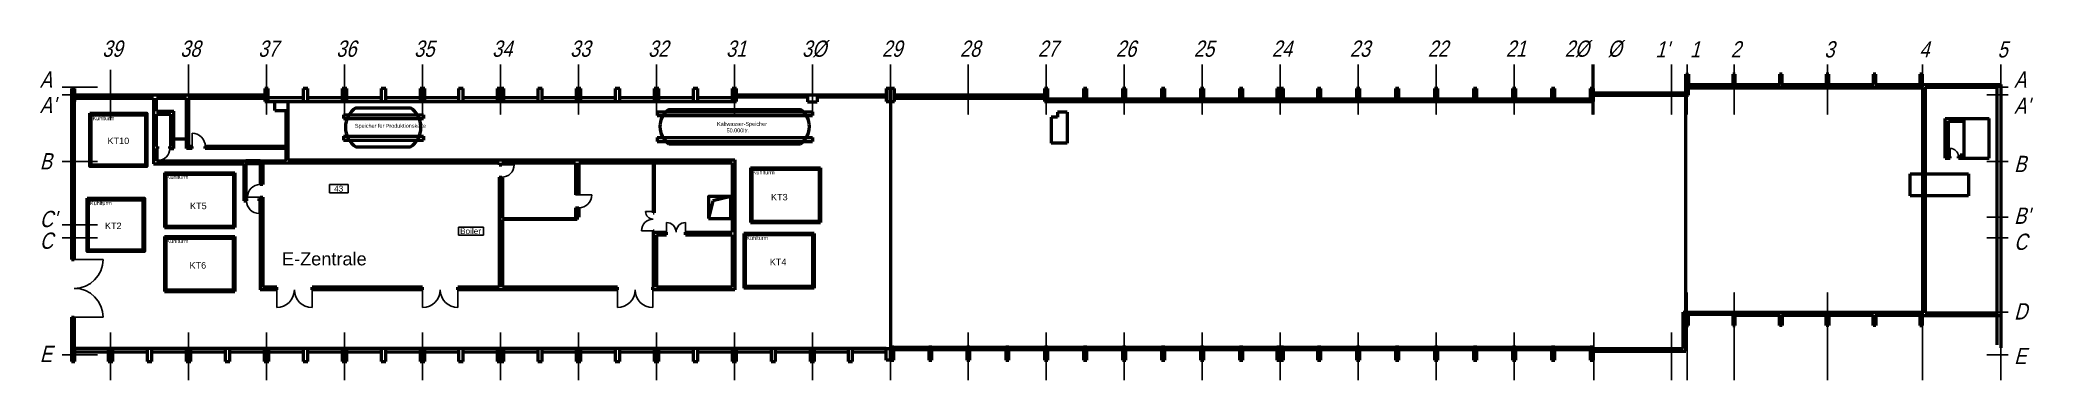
# Model space of a CAD drawing. Header units: millimetres. Extents: x -5441 to 147935, y -1932 to 24233.
import ezdxf
from ezdxf.enums import TextEntityAlignment as Align

# ---------------------------------------------------------------- set-up
doc = ezdxf.new("R2010")
doc.units = ezdxf.units.MM
doc.linetypes.add('ACAD_ISO10W100', pattern=[18, 12, -3, 0, -3])
doc.layers.add('A03_Türen', color=254, linetype='Continuous', lineweight=25)
doc.layers.add('A0_Grundriß', color=7, linetype='Continuous', lineweight=50)
doc.layers.add('A06_Text', color=7, linetype='Continuous')
doc.layers.add('A07_Achslinien', color=253, linetype='ACAD_ISO10W100')
doc.styles.get("Standard").update_dxf_attribs({"font": 'arial.ttf'})

msp = doc.modelspace()

# ---------------------------------------------------------------- linework, layer by layer
at = {"layer": 'A03_Türen'}
for p, q in [((6270, 15880), (6270, 17050)), ((3640, 14960), (3640, 16040)), ((141560, 15140), (141560, 15890)), ((29900, 14630), (31060, 14630)), ((35780, 12310), (37020, 12310)), ((11710, 12140), (10530, 12140)), ((11440, 12030), (11440, 10880)), ((41830, 11030), (41170, 11030)), ((41830, 9550), (40850, 9550)), ((42770, 10190), (42770, 9230)), ((44250, 10190), (44250, 9230)), ((-575, 7350), (-3000, 7350)), ((12780, 5220), (12780, 3650)), ((15500, 5220), (15500, 3650)), ((24010, 5220), (24010, 3650)), ((26730, 5220), (26730, 3650)), ((39000, 5220), (39000, 3650)), ((41720, 5220), (41720, 3650)), ((-575, 2900), (-3000, 2900))]:
    msp.add_line(p, q, dxfattribs=at)
for centre, radius, start, end in [((6270, 16030), 1020, 0, 90), ((3640, 15880), 920, 270, 0), ((141560, 15270), 620, 0, 90), ((30100, 14630), 960, 270, 0), ((11500, 12140), 970, 90, 180), ((36030, 12310), 990, 270, 0), ((11440, 11860), 980, 180, 270), ((41750, 11030), 580, 180, 270), ((41750, 9550), 900, 90, 180), ((42770, 9450), 740, 0, 90), ((44250, 9450), 740, 90, 180), ((-2800, 7350), 2225, 270, 0), ((-2800, 2900), 2225, 0, 90), ((12780, 5010), 1360, 270, 0), ((15500, 5010), 1360, 180, 270), ((24000, 5010), 1360, 270, 0), ((26730, 5010), 1360, 180, 270), ((39000, 5010), 1360, 270, 0), ((41720, 5010), 1360, 180, 270)]:
    msp.add_arc(centre, radius, start, end, dxfattribs=at)
at = {"layer": 'A06_Text'}
for p, q in [((18282, 13101), (16849, 13101)), ((16849, 13101), (16849, 12467)), ((16849, 12467), (18282, 12467)), ((18282, 12467), (18282, 13101)), ((28687, 9840), (26760, 9840)), ((26760, 9840), (26760, 9206)), ((26760, 9206), (28687, 9206)), ((28687, 9206), (28687, 9840))]:
    msp.add_line(p, q, dxfattribs=at)
at = {"layer": 'A07_Achslinien'}
for p, q in [((0, 18069), (0, 21932)), ((6000, 18470), (6000, 22333)), ((12000, 18470), (12000, 22333)), ((18000, 18470), (18000, 22333)), ((24000, 18470), (24000, 22333)), ((30000, 18470), (30000, 22333)), ((36000, 18470), (36000, 22333)), ((42000, 18470), (42000, 22333)), ((48000, 18470), (48000, 22333)), ((54000, 18470), (54000, 22333)), ((60000, 18470), (60000, 22333)), ((66000, 18470), (66000, 22333)), ((72000, 18470), (72000, 22333)), ((78000, 18470), (78000, 22333)), ((84000, 18470), (84000, 22333)), ((90000, 18470), (90000, 22333)), ((96000, 18470), (96000, 22333)), ((102000, 18470), (102000, 22333)), ((108000, 18470), (108000, 22333)), ((114000, 18470), (114000, 22333)), ((114120, 18470), (114120, 22333)), ((120120, 18470), (120120, 22333)), ((121320, 18470), (121320, 22333)), ((124920, 18470), (124920, 22333)), ((132120, 18470), (132120, 22333)), ((139430, 18470), (139430, 22333)), ((145450, 18470), (145450, 22333)), ((-3738, 20590), (-1019, 20590)), ((-3738, 20000), (-1019, 20000)), ((144375, 20590), (146022, 20590)), ((144375, 20000), (146022, 20000)), ((-3738, 14870), (-1019, 14870)), ((144375, 14870), (146022, 14870)), ((-3738, 10000), (-1019, 10000)), ((144375, 10590), (146022, 10590)), ((-3738, 9020), (-1019, 9020)), ((144375, 9020), (146022, 9020)), ((121320, -1932), (121320, 4821)), ((124920, -1932), (124920, 4821)), ((132120, -1932), (132120, 4821)), ((139430, -1932), (139430, 4821)), ((145450, -1932), (145450, 4821)), ((144375, 3300), (146022, 3300)), ((0, -1932), (0, 1735)), ((6000, -1932), (6000, 1735)), ((12000, -1932), (12000, 1735)), ((18000, -1932), (18000, 1735)), ((24000, -1932), (24000, 1735)), ((30000, -1932), (30000, 1735)), ((36000, -1932), (36000, 1735)), ((42000, -1932), (42000, 1735)), ((48000, -1932), (48000, 1735)), ((54000, -1932), (54000, 1735)), ((60000, -1932), (60000, 1735)), ((66000, -1932), (66000, 1735)), ((72000, -1932), (72000, 1735)), ((78000, -1932), (78000, 1735)), ((84000, -1932), (84000, 1735)), ((90000, -1932), (90000, 1735)), ((96000, -1932), (96000, 1735)), ((102000, -1932), (102000, 1735)), ((108000, -1932), (108000, 1735)), ((114120, -1932), (114120, 1735)), ((120120, -1932), (120120, 1735)), ((-3738, 0), (-1019, 0)), ((144375, 0), (146022, 0))]:
    msp.add_line(p, q, dxfattribs=at)
at = {"layer": 'A0_Grundriß'}
for p, q in [((121220, 20590), (121220, 21590)), ((121220, 21590), (121420, 21590)), ((121220, 21590), (121420, 21590)), ((121220, 20590), (121220, 21590)), ((121420, 21590), (121420, 20790)), ((121420, 21590), (121420, 20790)), ((125020, 21590), (124820, 21590)), ((124820, 21590), (124820, 20790)), ((125020, 21590), (124820, 21590)), ((124820, 21590), (124820, 20790)), ((125020, 21590), (124820, 21590)), ((124820, 21590), (124820, 20790)), ((125020, 20790), (125020, 21590)), ((125020, 20790), (125020, 21590)), ((125020, 20790), (125020, 21590)), ((128620, 21590), (128420, 21590)), ((128420, 21590), (128420, 20790)), ((128620, 20790), (128620, 21590)), ((132220, 21590), (132020, 21590)), ((132020, 21590), (132020, 20790)), ((132220, 20790), (132220, 21590)), ((135820, 21590), (135620, 21590)), ((135620, 21590), (135620, 20790)), ((135820, 20790), (135820, 21590)), ((139420, 21590), (139220, 21590)), ((139220, 21590), (139220, 20790)), ((139420, 20590), (139420, 21590)), ((-2750, 20500), (-3000, 20500)), ((-3000, 20500), (-3000, 19500)), ((-2750, 19500), (-2750, 20500)), ((-2750, 20000), (11875, 20000)), ((12125, 20500), (11875, 20500)), ((11875, 20500), (11875, 19500)), ((12125, 19500), (12125, 20500)), ((15175, 20500), (14825, 20500)), ((14825, 20500), (14825, 19500)), ((15175, 19500), (15175, 20500)), ((18175, 20500), (17825, 20500)), ((17825, 20500), (17825, 19500)), ((18175, 19500), (18175, 20500)), ((21175, 20500), (20825, 20500)), ((20825, 20500), (20825, 19500)), ((21175, 19500), (21175, 20500)), ((24175, 20500), (23825, 20500)), ((23825, 20500), (23825, 19500)), ((24175, 19500), (24175, 20500)), ((27130, 20500), (26780, 20500)), ((26780, 20500), (26780, 19500)), ((27130, 19500), (27130, 20500)), ((29990, 20500), (29740, 20500)), ((29740, 20500), (29740, 19500)), ((29990, 19500), (29990, 20500)), ((30260, 20500), (30010, 20500)), ((30010, 20500), (30010, 19500)), ((30260, 19500), (30260, 20500)), ((33220, 20500), (32870, 20500)), ((32870, 20500), (32870, 19500)), ((33220, 19500), (33220, 20500)), ((36175, 20500), (35825, 20500)), ((35825, 20500), (35825, 19500)), ((36175, 19500), (36175, 20500)), ((39175, 20500), (38825, 20500)), ((38825, 20500), (38825, 19500)), ((39175, 19500), (39175, 20500)), ((42175, 20500), (41825, 20500)), ((41825, 20500), (41825, 19500)), ((42175, 19500), (42175, 20500)), ((45175, 20500), (44825, 20500)), ((44825, 20500), (44825, 19500)), ((45175, 19500), (45175, 20500)), ((48175, 20500), (47825, 20500)), ((47825, 20500), (47825, 19500)), ((48175, 20500), (47825, 20500)), ((47825, 20500), (47825, 19500)), ((48175, 19500), (48175, 20500)), ((48175, 19500), (48175, 20500)), ((48175, 20000), (59670, 20000)), ((59990, 20500), (59670, 20500)), ((59670, 20500), (59670, 19500)), ((59990, 19500), (59990, 20500)), ((60320, 20500), (60000, 20500)), ((60000, 20500), (60000, 19500)), ((60320, 19500), (60320, 20500)), ((60330, 20000), (71875, 20000)), ((72125, 20500), (71875, 20500)), ((71875, 20500), (71875, 19500)), ((72125, 19500), (72125, 20500)), ((75125, 20500), (74875, 20500)), ((74875, 20500), (74875, 19500)), ((75125, 19500), (75125, 20500)), ((78125, 20500), (77875, 20500)), ((77875, 20500), (77875, 19500)), ((78125, 19500), (78125, 20500)), ((81125, 20500), (80875, 20500)), ((80875, 20500), (80875, 19500)), ((81125, 19500), (81125, 20500)), ((84125, 20500), (83875, 20500)), ((83875, 20500), (83875, 19500)), ((84125, 19500), (84125, 20500)), ((87125, 20500), (86875, 20500)), ((86875, 20500), (86875, 19500)), ((87125, 19500), (87125, 20500)), ((89990, 20500), (89740, 20500)), ((89740, 20500), (89740, 19500)), ((89990, 19500), (89990, 20500)), ((90260, 20500), (90010, 20500)), ((90010, 20500), (90010, 19500)), ((90260, 19500), (90260, 20500)), ((93125, 20500), (92875, 20500)), ((92875, 20500), (92875, 19500)), ((93125, 19500), (93125, 20500)), ((96125, 20500), (95875, 20500)), ((95875, 20500), (95875, 19500)), ((96125, 19500), (96125, 20500)), ((99125, 20500), (98875, 20500)), ((98875, 20500), (98875, 19500)), ((99125, 19500), (99125, 20500)), ((102125, 20500), (101875, 20500)), ((101875, 20500), (101875, 19500)), ((102125, 19500), (102125, 20500)), ((105125, 20500), (104875, 20500)), ((104875, 20500), (104875, 19500)), ((105125, 19500), (105125, 20500)), ((108125, 20500), (107875, 20500)), ((107875, 20500), (107875, 19500)), ((108125, 19500), (108125, 20500)), ((111125, 20500), (110875, 20500)), ((110875, 20500), (110875, 19500)), ((111125, 19500), (111125, 20500)), ((114100, 20500), (113850, 20500)), ((113850, 20500), (113850, 19500)), ((114100, 20500), (113850, 20500)), ((113850, 20500), (113850, 19500)), ((114100, 19500), (114100, 20500)), ((114100, 19500), (114100, 20500)), ((114100, 20170), (121220, 20170)), ((114100, 19970), (121420, 19970)), ((121220, 20590), (121480, 20590)), ((121220, 20590), (121480, 20590)), ((121220, 3300), (121220, 20590)), ((121480, 20790), (121420, 20790)), ((121480, 20790), (121420, 20790)), ((121480, 20790), (121420, 20790)), ((121480, 20790), (121420, 20790)), ((121420, 20550), (124820, 20550)), ((121420, 20550), (124820, 20550)), ((121420, 20550), (124820, 20550)), ((121420, 19970), (121420, 20550)), ((121480, 20790), (124760, 20790)), ((121480, 20790), (124760, 20790)), ((121480, 20590), (121480, 20790)), ((121480, 20790), (124760, 20790)), ((121480, 20590), (121480, 20790)), ((124820, 20790), (124760, 20790)), ((124760, 20790), (124760, 20590)), ((124820, 20790), (124760, 20790)), ((124760, 20790), (124760, 20590)), ((124820, 20790), (124760, 20790)), ((124760, 20790), (124760, 20590)), ((124760, 20590), (125080, 20590)), ((124760, 20590), (125080, 20590)), ((124760, 20590), (125080, 20590)), ((124820, 20550), (139420, 20550)), ((125080, 20790), (125020, 20790)), ((125080, 20790), (125020, 20790)), ((125080, 20790), (125020, 20790)), ((125080, 20590), (125080, 20790)), ((125080, 20590), (125080, 20790)), ((125080, 20590), (125080, 20790)), ((125080, 20790), (128360, 20790)), ((128420, 20790), (128360, 20790)), ((128360, 20790), (128360, 20590)), ((128360, 20590), (128680, 20590)), ((128680, 20790), (128620, 20790)), ((128680, 20590), (128680, 20790)), ((128680, 20790), (131960, 20790)), ((132020, 20790), (131960, 20790)), ((131960, 20790), (131960, 20590)), ((131960, 20590), (132280, 20590)), ((132280, 20790), (132220, 20790)), ((132280, 20590), (132280, 20790)), ((132280, 20790), (135560, 20790)), ((135620, 20790), (135560, 20790)), ((135560, 20790), (135560, 20590)), ((135560, 20590), (135880, 20590)), ((135880, 20790), (135820, 20790)), ((135880, 20590), (135880, 20790)), ((135880, 20790), (139160, 20790)), ((139220, 20790), (139160, 20790)), ((139160, 20790), (139160, 20590)), ((139160, 20590), (139420, 20590)), ((139420, 20800), (145470, 20800)), ((139420, 20550), (139420, 3300)), ((139630, 20590), (145170, 20590)), ((139630, 20590), (139630, 3250)), ((145170, 3250), (145170, 20590)), ((145470, 3030), (145470, 20800)), ((-3000, 19500), (-2750, 19500)), ((-3000, 19500), (-3000, 7350)), ((-2800, 19500), (-2800, 7350)), ((-2750, 19750), (3300, 19750)), ((3300, 19750), (3300, 14710)), ((3540, 18750), (3540, 19750)), ((3540, 19750), (5840, 19750)), ((3540, 18750), (4870, 18750)), ((3540, 18520), (4630, 18520)), ((3540, 16040), (3540, 18520)), ((4630, 16040), (4630, 18520)), ((4870, 15880), (4870, 18750)), ((5840, 15880), (5840, 19750)), ((6020, 16030), (6020, 19750)), ((6020, 19750), (11875, 19750)), ((11875, 19494), (48175, 19502)), ((11875, 19500), (12125, 19500)), ((12125, 19800), (14800, 19800)), ((12650, 18810), (12650, 19500)), ((12650, 18810), (13500, 18810)), ((13500, 16030), (13500, 18810)), ((13660, 15000), (13660, 19500)), ((14825, 19500), (15175, 19500)), ((15175, 19800), (17825, 19800)), ((17825, 19500), (18175, 19500)), ((17915, 18480), (24085, 18480)), ((17915, 18480), (17915, 18180)), ((18175, 19800), (20825, 19800)), ((18865, 19010), (23085, 19010)), ((20825, 19500), (21175, 19500)), ((21175, 19800), (23825, 19800)), ((23825, 19500), (24175, 19500)), ((24085, 18480), (24085, 18180)), ((24175, 19800), (26780, 19800)), ((26780, 19500), (27130, 19500)), ((27130, 19800), (29740, 19800)), ((29740, 19500), (29990, 19500)), ((30010, 19500), (30260, 19500)), ((30260, 19800), (32870, 19800)), ((32870, 19500), (33220, 19500)), ((33220, 19800), (35825, 19800)), ((35825, 19500), (36175, 19500)), ((36175, 19800), (38825, 19800)), ((38825, 19500), (39175, 19500)), ((39175, 19800), (41825, 19800)), ((41825, 19500), (42175, 19500)), ((42055, 18710), (54020, 18710)), ((42055, 18710), (42055, 18410)), ((42055, 18410), (54020, 18410)), ((42175, 19800), (44825, 19800)), ((42955, 18890), (53090, 18890)), ((44825, 19500), (45175, 19500)), ((45175, 19800), (47825, 19800)), ((47825, 19500), (48175, 19500)), ((47825, 19500), (48175, 19500)), ((48175, 19850), (53630, 19850)), ((53630, 19850), (53630, 19460)), ((53630, 19460), (54370, 19460)), ((54020, 18710), (54020, 18410)), ((54370, 19850), (54370, 19460)), ((54370, 19850), (59670, 19850)), ((59670, 19500), (59990, 19500)), ((60000, 19500), (60320, 19500)), ((60000, 19500), (60000, 510)), ((60320, 19750), (71875, 19750)), ((71875, 19500), (72125, 19500)), ((72125, 19700), (74875, 19700)), ((72125, 19500), (113850, 19500)), ((73605, 18680), (72865, 18680)), ((72865, 18680), (72865, 18280)), ((73605, 18680), (73605, 16290)), ((74875, 19500), (75125, 19500)), ((75125, 19700), (77875, 19700)), ((77875, 19500), (78125, 19500)), ((78125, 19700), (80875, 19700)), ((80875, 19500), (81125, 19500)), ((81125, 19700), (83875, 19700)), ((83875, 19500), (84125, 19500)), ((84125, 19700), (86875, 19700)), ((86875, 19500), (87125, 19500)), ((87125, 19700), (89740, 19700)), ((89740, 19500), (89990, 19500)), ((90010, 19500), (90260, 19500)), ((90260, 19700), (92875, 19700)), ((92875, 19500), (93125, 19500)), ((93125, 19700), (95875, 19700)), ((95875, 19500), (96125, 19500)), ((96125, 19700), (98875, 19700)), ((98875, 19500), (99125, 19500)), ((99125, 19700), (101875, 19700)), ((101875, 19500), (102125, 19500)), ((102125, 19700), (104875, 19700)), ((104875, 19500), (105125, 19500)), ((105125, 19700), (107875, 19700)), ((107875, 19500), (108125, 19500)), ((108125, 19700), (110875, 19700)), ((110875, 19500), (111125, 19500)), ((111125, 19700), (113850, 19700)), ((113850, 19500), (114100, 19500)), ((113850, 19500), (114100, 19500)), ((17915, 18180), (24085, 18180)), ((72365, 18280), (72365, 16290)), ((72865, 18280), (72365, 18280)), ((141170, 15140), (141170, 18190)), ((141170, 18190), (144540, 18190)), ((141410, 15270), (141410, 17970)), ((141410, 17970), (142630, 17970)), ((142630, 15140), (142630, 18190)), ((144540, 15140), (144540, 18190)), ((145170, 769), (145170, 18109)), ((145470, 549), (145470, 18319)), ((3540, 16040), (3640, 16040)), ((3540, 14930), (3540, 15880)), ((3540, 15880), (3640, 15880)), ((3640, 15880), (3640, 16040)), ((4560, 15880), (4560, 16040)), ((4560, 16040), (4630, 16040)), ((4560, 15880), (4870, 15880)), ((4870, 16630), (5840, 16630)), ((6270, 15880), (5840, 15880)), ((6270, 16030), (6020, 16030)), ((6270, 15880), (6270, 16030)), ((7290, 15880), (7290, 16030)), ((13500, 16030), (7290, 16030)), ((13500, 15880), (7290, 15880)), ((13500, 14930), (13500, 15880)), ((17915, 16830), (17915, 16530)), ((17915, 16830), (24085, 16830)), ((17915, 16530), (24085, 16530)), ((18865, 16000), (23085, 16000)), ((24085, 16830), (24085, 16530)), ((42055, 16720), (42055, 16420)), ((42055, 16720), (54020, 16720)), ((42055, 16420), (54020, 16420)), ((42955, 16240), (53090, 16240)), ((54020, 16720), (54020, 16420)), ((73605, 16290), (72365, 16290)), ((142330, 15390), (142630, 15390)), ((142330, 15270), (142330, 15390)), ((3300, 14710), (10250, 14710)), ((3540, 14930), (10410, 14930)), ((4150, 14010), (9550, 14010)), ((4150, 14010), (4150, 9800)), ((4250, 13910), (9450, 13910)), ((4250, 13910), (4250, 9900)), ((9450, 13910), (9450, 9900)), ((9550, 14010), (9550, 9800)), ((10250, 14710), (10250, 11860)), ((10410, 14970), (10410, 12030)), ((10410, 14970), (11500, 14970)), ((10410, 14720), (11500, 14720)), ((11500, 14970), (11500, 13110)), ((11500, 14930), (13500, 14930)), ((11710, 14790), (11710, 13110)), ((11710, 14790), (29900, 14790)), ((13660, 15000), (48030, 15000)), ((13746, 15000), (14022, 15000)), ((29900, 14790), (29900, 14630)), ((29900, 14630), (30100, 14630)), ((30100, 14790), (30100, 14630)), ((30100, 14790), (35780, 14790)), ((35780, 14790), (35780, 12310)), ((36030, 14790), (47820, 14790)), ((36030, 14790), (36030, 12310)), ((41750, 14790), (41750, 10930)), ((41830, 14790), (41830, 10930)), ((47820, 14790), (47820, 9450)), ((48030, 15000), (48030, 5010)), ((49230, 14390), (49230, 10180)), ((49230, 14390), (54630, 14390)), ((49340, 14280), (54520, 14280)), ((49340, 14280), (49340, 10290)), ((54520, 14280), (54520, 10290)), ((54630, 14390), (54630, 10180)), ((138470, 12240), (138470, 13940)), ((138470, 13940), (142970, 13940)), ((141170, 15140), (141560, 15140)), ((141410, 15270), (141560, 15270)), ((141560, 15140), (141560, 15270)), ((142180, 15140), (142180, 15270)), ((142180, 15270), (142330, 15270)), ((142180, 15140), (144540, 15140)), ((142970, 13940), (142970, 12240)), ((11710, 13110), (11500, 13110)), ((29900, 13670), (30100, 13670)), ((29900, 13670), (29900, 5220)), ((30100, 13670), (30100, 13600)), ((30100, 13600), (30160, 13600)), ((30160, 13600), (30160, 10500)), ((10250, 11860), (10460, 11860)), ((10410, 12030), (10460, 12030)), ((10460, 12030), (10460, 11860)), ((11440, 12030), (11500, 12030)), ((11440, 11860), (11440, 12030)), ((11440, 11860), (11500, 11860)), ((11500, 12140), (11500, 11930)), ((11500, 12140), (11710, 12140)), ((11500, 11930), (11500, 5010)), ((11710, 12140), (11710, 5220)), ((35780, 11320), (36030, 11320)), ((35780, 11320), (35780, 10500)), ((36030, 11320), (36030, 10610)), ((41750, 10930), (41830, 10930)), ((46339, 11854), (46020, 10490)), ((47720, 12190), (46339, 11854)), ((142970, 12240), (138470, 12240)), ((4150, 9800), (9550, 9800)), ((4250, 9900), (9450, 9900)), ((30160, 10500), (35780, 10500)), ((30160, 10420), (30160, 5220)), ((35910, 10420), (30160, 10420)), ((35910, 10610), (35910, 10420)), ((36030, 10610), (35910, 10610)), ((41750, 9550), (41750, 5220)), ((41750, 9550), (41830, 9550)), ((41750, 9450), (42770, 9450)), ((41830, 9550), (41830, 9450)), ((42010, 9230), (42010, 5220)), ((42010, 9230), (42770, 9230)), ((42770, 9230), (42770, 9450)), ((44250, 9450), (47820, 9450)), ((44250, 9230), (44250, 9450)), ((44250, 9230), (47820, 9230)), ((47820, 9230), (47820, 5220)), ((48730, 9350), (48730, 5150)), ((54130, 9350), (48730, 9350)), ((54020, 9240), (48840, 9240)), ((48840, 9240), (48840, 5260)), ((49230, 10180), (54630, 10180)), ((49340, 10290), (54520, 10290)), ((54020, 9240), (54020, 5260)), ((54130, 9350), (54130, 5150)), ((4150, 9100), (9550, 9100)), ((4150, 9100), (4150, 4890)), ((4260, 8990), (9440, 8990)), ((4260, 8990), (4260, 5000)), ((9440, 8990), (9440, 5000)), ((9550, 9100), (9550, 4890)), ((-3000, 7350), (-2800, 7350)), ((4150, 4890), (9550, 4890)), ((4260, 5000), (9440, 5000)), ((12780, 5010), (11500, 5010)), ((12780, 5220), (11710, 5220)), ((12780, 5010), (12780, 5220)), ((24010, 5220), (15500, 5220)), ((15500, 5010), (15500, 5220)), ((24010, 5010), (15500, 5010)), ((24010, 5010), (24010, 5220)), ((29900, 5220), (26730, 5220)), ((26730, 5010), (26730, 5220)), ((39000, 5010), (26730, 5010)), ((39000, 5220), (30160, 5220)), ((39000, 5010), (39000, 5220)), ((41750, 5220), (41720, 5220)), ((41720, 5010), (41720, 5220)), ((48030, 5010), (41720, 5010)), ((47820, 5220), (42010, 5220)), ((54130, 5150), (48730, 5150)), ((54020, 5260), (48840, 5260)), ((121000, 500), (121000, 3300)), ((121000, 3300), (121200, 3300)), ((121000, 3300), (121200, 3300)), ((121200, 300), (121200, 3300)), ((121200, 3300), (139430, 3300)), ((121480, 3260), (121220, 3260)), ((121220, 3260), (121220, 3060)), ((121480, 3060), (121480, 3260)), ((121480, 3140), (124820, 3140)), ((125080, 3260), (124820, 3260)), ((124820, 3260), (124820, 3060)), ((125080, 3060), (125080, 3260)), ((125080, 3060), (125080, 3260)), ((128360, 3060), (128360, 3260)), ((128360, 3260), (128680, 3260)), ((128680, 3260), (128680, 3060)), ((131960, 3060), (131960, 3260)), ((131960, 3260), (132280, 3260)), ((132280, 3260), (132280, 3060)), ((135560, 3060), (135560, 3260)), ((135560, 3260), (135880, 3260)), ((135880, 3260), (135880, 3060)), ((139420, 3260), (139160, 3260)), ((139160, 3260), (139160, 3060)), ((139420, 3060), (139420, 3260)), ((139630, 3250), (145170, 3250)), ((-3000, 2900), (-3000, 510)), ((-3000, 2900), (-2800, 2900)), ((-2800, 2900), (-2800, 510)), ((121220, 3060), (121220, 2260)), ((121220, 2260), (121420, 2260)), ((121420, 3060), (121480, 3060)), ((121420, 2260), (121420, 3060)), ((124820, 3060), (124820, 2260)), ((124820, 2260), (125020, 2260)), ((125020, 3060), (125080, 3060)), ((125020, 2260), (125020, 3060)), ((125020, 3060), (125080, 3060)), ((125020, 2260), (125020, 3060)), ((125080, 3060), (128360, 3060)), ((128420, 3060), (128360, 3060)), ((128420, 2260), (128420, 3060)), ((128620, 2260), (128420, 2260)), ((128680, 3060), (128620, 3060)), ((128620, 3060), (128620, 2260)), ((128680, 3060), (131960, 3060)), ((132020, 3060), (131960, 3060)), ((132020, 2260), (132020, 3060)), ((132220, 2260), (132020, 2260)), ((132280, 3060), (132220, 3060)), ((132220, 3060), (132220, 2260)), ((132280, 3060), (135560, 3060)), ((135620, 3060), (135560, 3060)), ((135620, 2260), (135620, 3060)), ((135820, 2260), (135620, 2260)), ((135880, 3060), (135820, 3060)), ((135820, 3060), (135820, 2260)), ((135880, 3060), (139160, 3060)), ((139160, 3060), (139220, 3060)), ((139220, 3060), (139220, 2260)), ((139220, 2260), (139420, 2260)), ((139420, 2260), (139420, 3060)), ((139420, 3030), (145470, 3030)), ((-3000, 510), (-3000, -490)), ((-2750, -490), (-2750, 510)), ((59670, 510), (-2750, 510)), ((-175, 220), (-2750, 220)), ((175, 510), (-175, 510)), ((-175, 510), (-175, -490)), ((175, -490), (175, 510)), ((2825, 220), (175, 220)), ((3175, 510), (2825, 510)), ((2825, 510), (2825, -490)), ((3175, -490), (3175, 510)), ((5825, 220), (3175, 220)), ((6175, 510), (5825, 510)), ((5825, 510), (5825, -490)), ((6175, -490), (6175, 510)), ((8825, 220), (6175, 220)), ((9175, 510), (8825, 510)), ((8825, 510), (8825, -490)), ((9175, -490), (9175, 510)), ((11825, 220), (9175, 220)), ((12175, 510), (11825, 510)), ((11825, 510), (11825, -490)), ((12175, -490), (12175, 510)), ((14825, 220), (12175, 220)), ((15175, 510), (14825, 510)), ((14825, 510), (14825, -490)), ((15175, -490), (15175, 510)), ((17825, 220), (15175, 220)), ((18175, 510), (17825, 510)), ((17825, 510), (17825, -490)), ((18175, -490), (18175, 510)), ((20825, 220), (18175, 220)), ((21175, 510), (20825, 510)), ((20825, 510), (20825, -490)), ((21175, -490), (21175, 510)), ((23825, 220), (21175, 220)), ((24175, 510), (23825, 510)), ((23825, 510), (23825, -490)), ((24175, -490), (24175, 510)), ((26780, 220), (24175, 220)), ((27130, 510), (26780, 510)), ((26780, 510), (26780, -490)), ((27130, -490), (27130, 510)), ((29740, 220), (27130, 220)), ((29990, 510), (29740, 510)), ((29740, 510), (29740, -490)), ((29990, -490), (29990, 510)), ((30260, 510), (30010, 510)), ((30010, 510), (30010, -490)), ((30260, -490), (30260, 510)), ((32870, 220), (30260, 220)), ((33220, 510), (32870, 510)), ((32870, 510), (32870, -490)), ((33220, -490), (33220, 510)), ((35825, 220), (33220, 220)), ((36175, 510), (35825, 510)), ((35825, 510), (35825, -490)), ((36175, -490), (36175, 510)), ((38825, 220), (36175, 220)), ((39175, 510), (38825, 510)), ((38825, 510), (38825, -490)), ((39175, -490), (39175, 510)), ((41825, 220), (39175, 220)), ((42175, 510), (41825, 510)), ((41825, 510), (41825, -490)), ((42175, -490), (42175, 510)), ((44825, 220), (42175, 220)), ((45175, 510), (44825, 510)), ((44825, 510), (44825, -490)), ((45175, -490), (45175, 510)), ((47825, 220), (45175, 220)), ((48175, 510), (47825, 510)), ((47825, 510), (47825, -490)), ((48175, -490), (48175, 510)), ((50825, 220), (48175, 220)), ((51175, 510), (50825, 510)), ((50825, 510), (50825, -490)), ((51175, -490), (51175, 510)), ((53825, 220), (51175, 220)), ((54175, 510), (53825, 510)), ((53825, 510), (53825, -490)), ((54175, -490), (54175, 510)), ((56745, 220), (54175, 220)), ((57095, 510), (56745, 510)), ((56745, 510), (56745, -490)), ((57095, -490), (57095, 510)), ((59670, 220), (57095, 220)), ((59670, -390), (59670, 510)), ((59670, 510), (59990, 510)), ((59990, 510), (59990, -390)), ((60260, 610), (60010, 610)), ((60010, 610), (60010, -390)), ((60260, -390), (60260, 610)), ((60260, 610), (113850, 610)), ((60260, 410), (62955, 410)), ((63205, 610), (62955, 610)), ((62955, 610), (62955, -390)), ((63205, -390), (63205, 610)), ((63205, 410), (65875, 410)), ((66125, 610), (65875, 610)), ((65875, 610), (65875, -390)), ((66125, -390), (66125, 610)), ((66125, 410), (68875, 410)), ((69125, 610), (68875, 610)), ((68875, 610), (68875, -390)), ((69125, -390), (69125, 610)), ((69125, 410), (71875, 410)), ((72125, 610), (71875, 610)), ((71875, 610), (71875, -390)), ((72125, -390), (72125, 610)), ((72125, 410), (74875, 410)), ((75125, 610), (74875, 610)), ((74875, 610), (74875, -390)), ((75125, -390), (75125, 610)), ((75125, 410), (77875, 410)), ((78125, 610), (77875, 610)), ((77875, 610), (77875, -390)), ((78125, -390), (78125, 610)), ((78125, 410), (80875, 410)), ((81125, 610), (80875, 610)), ((80875, 610), (80875, -390)), ((81125, -390), (81125, 610)), ((81125, 410), (83875, 410)), ((84125, 610), (83875, 610)), ((83875, 610), (83875, -390)), ((84125, -390), (84125, 610)), ((84125, 410), (86875, 410)), ((87125, 610), (86875, 610)), ((86875, 610), (86875, -390)), ((87125, -390), (87125, 610)), ((87125, 410), (89740, 410)), ((89990, 610), (89740, 610)), ((89740, 610), (89740, -390)), ((89990, -390), (89990, 610)), ((90260, 610), (90010, 610)), ((90010, 610), (90010, -390)), ((90260, -390), (90260, 610)), ((90260, 410), (92875, 410)), ((93125, 610), (92875, 610)), ((92875, 610), (92875, -390)), ((93125, -390), (93125, 610)), ((93125, 410), (95875, 410)), ((96125, 610), (95875, 610)), ((95875, 610), (95875, -390)), ((96125, -390), (96125, 610)), ((96125, 410), (98875, 410)), ((99125, 610), (98875, 610)), ((98875, 610), (98875, -390)), ((99125, -390), (99125, 610)), ((99125, 410), (101875, 410)), ((102125, 610), (101875, 610)), ((101875, 610), (101875, -390)), ((102125, -390), (102125, 610)), ((102125, 410), (104875, 410)), ((105125, 610), (104875, 610)), ((104875, 610), (104875, -390)), ((105125, -390), (105125, 610)), ((105125, 410), (107875, 410)), ((108125, 610), (107875, 610)), ((107875, 610), (107875, -390)), ((108125, -390), (108125, 610)), ((108125, 410), (110875, 410)), ((111125, 610), (110875, 610)), ((110875, 610), (110875, -390)), ((111125, -390), (111125, 610)), ((111125, 410), (113850, 410)), ((114100, 610), (113850, 610)), ((113850, 610), (113850, -390)), ((114100, -390), (114100, 610)), ((114100, 500), (121000, 500)), ((114100, 300), (121200, 300)), ((-3000, -490), (-2750, -490)), ((-175, -490), (175, -490)), ((2825, -490), (3175, -490)), ((5825, -490), (6175, -490)), ((8825, -490), (9175, -490)), ((11825, -490), (12175, -490)), ((14825, -490), (15175, -490)), ((17825, -490), (18175, -490)), ((20825, -490), (21175, -490)), ((23825, -490), (24175, -490)), ((26780, -490), (27130, -490)), ((29740, -490), (29990, -490)), ((30010, -490), (30260, -490)), ((32870, -490), (33220, -490)), ((35825, -490), (36175, -490)), ((38825, -490), (39175, -490)), ((41825, -490), (42175, -490)), ((44825, -490), (45175, -490)), ((47825, -490), (48175, -490)), ((50825, -490), (51175, -490)), ((53825, -490), (54175, -490)), ((56745, -490), (57095, -490)), ((59990, -390), (59670, -390)), ((60010, -390), (60260, -390)), ((62955, -390), (63205, -390)), ((65875, -390), (66125, -390)), ((68875, -390), (69125, -390)), ((71875, -390), (72125, -390)), ((74875, -390), (75125, -390)), ((77875, -390), (78125, -390)), ((80875, -390), (81125, -390)), ((83875, -390), (84125, -390)), ((86875, -390), (87125, -390)), ((89740, -390), (89990, -390)), ((90010, -390), (90260, -390)), ((92875, -390), (93125, -390)), ((95875, -390), (96125, -390)), ((98875, -390), (99125, -390)), ((101875, -390), (102125, -390)), ((104875, -390), (105125, -390)), ((107875, -390), (108125, -390)), ((110875, -390), (111125, -390)), ((113850, -390), (114100, -390))]:
    msp.add_line(p, q, dxfattribs=at)
for points in [[(-1600, 18585), (2800, 18585), (2800, 14485), (-1600, 14485)], [(2690, 14595), (-1490, 14595), (-1490, 18475), (2690, 18475)], [(-1800, 12050), (2600, 12050), (2600, 7950), (-1800, 7950)], [(2490, 8060), (-1690, 8060), (-1690, 11940), (2490, 11940)], [(46020, 10490), (47720, 10490), (47720, 12190), (46020, 12190)]]:
    msp.add_lwpolyline(points, close=True, dxfattribs=at)
for centre, radius, start, end in [((19904, 17505), 1829, 124.60851, 235.39148), ((22047, 17505), 1829, 304.60851, 55.39148), ((43906, 17565), 1631, 125.66553, 234.33448), ((52139, 17565), 1631, 305.66553, 54.33448)]:
    msp.add_arc(centre, radius, start, end, dxfattribs=at)

# ---------------------------------------------------------------- texts
at = {"layer": 'A06_Text', "lineweight": 25, "ltscale": 0.25}
for s, height, p in [('Kühlturm', 300, (-1380, 18058)), ('KT10', 500, (-235, 16218)), ('Kühlturm', 300, (4320, 13536)), ('Kühlturm', 300, (49419, 13896)), (' KT3', 500, (50623, 11889)), ('Kühlturm', 300, (-1580, 11523)), (' KT5', 500, (5919, 11215)), ('KT2', 500, (-435, 9684)), ('Kühlturm', 300, (4311, 8608)), ('Kühlturm', 300, (48916, 8851)), (' KT6', 500, (5879, 6645)), (' KT4', 500, (50528, 6900))]:
    msp.add_text(s, height=height, dxfattribs=at).set_placement(p)
at = {"layer": 'A06_Text', "lineweight": 25, "ltscale": 0.25, "width": 0.8}
msp.add_text('Speicher für Produktionskälte', height=300, dxfattribs=at).set_placement((18804, 17474))
at = {"layer": 'A06_Text', "lineweight": 25}
for s, height, p in [('Kaltwasser-Speicher', 300, (46665, 17620)), ('50.000ltr.', 300, (47400, 17120)), ('E-Zentrale', 1000, (13187, 6891))]:
    msp.add_text(s, height=height, dxfattribs=at).set_placement(p)
at = {"layer": 'A06_Text'}
for s, p in [('43', (17202, 12564)), ('Boiler', (26895, 9303))]:
    msp.add_text(s, height=450, dxfattribs=at).set_placement(p)
at = {"layer": 'A07_Achslinien', "color": 7, "linetype": 'Continuous', "oblique": 15, "width": 0.8}
for s, p in [('39', (132, 22934)), ('38', (6131, 22933)), ('37', (12132, 22933)), ('36', (18132, 22933)), ('35', (24131, 22933)), ('34', (30131, 22933)), ('33', (36132, 22933)), ('32', (42132, 22933)), ('31', (48133, 22933)), ('3%%c', (54131, 22933)), ('29', (60133, 22933)), ('28', (66131, 22933)), ('27', (72132, 22933)), ('26', (78132, 22933)), ('25', (84131, 22933)), ('24', (90131, 22933)), ('23', (96132, 22933)), ('22', (102132, 22933)), ('21', (108133, 22933)), ('2%%c', (112826, 22933)), ('%%c', (115729, 22933)), ("1'", (119388, 22881)), ('1', (121914, 22883)), ('2', (125052, 22881)), ('3', (132252, 22881)), ('4', (139561, 22881)), ('5', (145582, 22881)), ('A', (-4977, 20558)), ('A', (146938, 20558)), ("A'", (-4845, 18603)), ("A'", (147070, 18548)), ('B', (-4982, 14273)), ('B', (146938, 14069)), ("C'", (-4810, 9834)), ("B'", (147071, 10083)), ('C', (-4939, 8166)), ('C', (146976, 8080)), ('D', (146976, 2729)), ('E', (-4977, -538)), ('E', (146938, -703))]:
    msp.add_text(s, height=1250, dxfattribs=at).set_placement(p, align=Align.CENTER)

doc.saveas('drawing.dxf')
